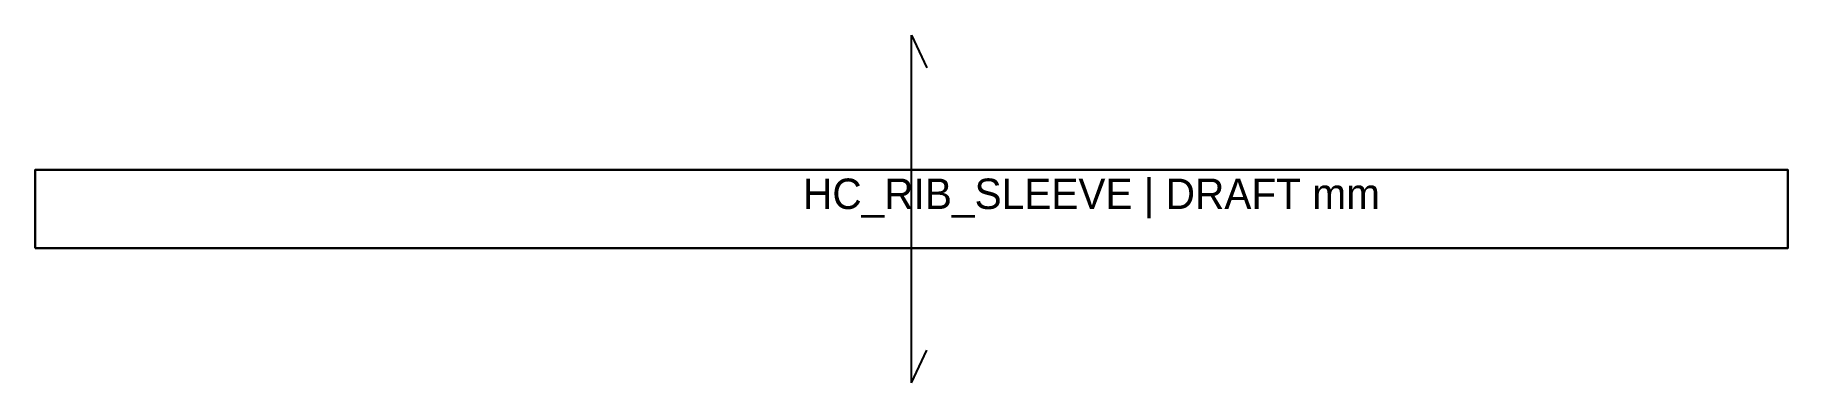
# Model space of a CAD drawing. Header units: millimetres. Extents: x 0 to 808, y -62 to 98.
import ezdxf

# ---------------------------------------------------------------- set-up
doc = ezdxf.new("R2010")
doc.units = ezdxf.units.MM
for name, color, linetype in [('CUT', 7, 'Continuous'), ('GRAIN', 1, 'Continuous'), ('LABEL', 7, 'Continuous'), ('SEW', 3, 'Continuous')]:
    doc.layers.add(name, color=color, linetype=linetype)

msp = doc.modelspace()

# ---------------------------------------------------------------- linework, layer by layer
at = {"layer": 'CUT'}
msp.add_lwpolyline([(0, 0), (0, 36), (808.12, 36), (808.12, 0), (0, 0)], close=True, dxfattribs=at)
at = {"layer": 'GRAIN'}
for p, q in [((404.06, -62), (404.06, 98)), ((404.06, 98), (411.06, 83)), ((404.06, -62), (411.06, -47))]:
    msp.add_line(p, q, dxfattribs=at)
at = {"layer": 'SEW'}
msp.add_lwpolyline([(0, 0), (808.12, 0), (808.12, 36), (0, 36)], close=True, dxfattribs=at)

# ---------------------------------------------------------------- texts
at = {"layer": 'LABEL'}
msp.add_text('HC_RIB_SLEEVE | DRAFT mm', height=14, dxfattribs=at).set_placement((354.06, 18))

doc.saveas('drawing.dxf')
